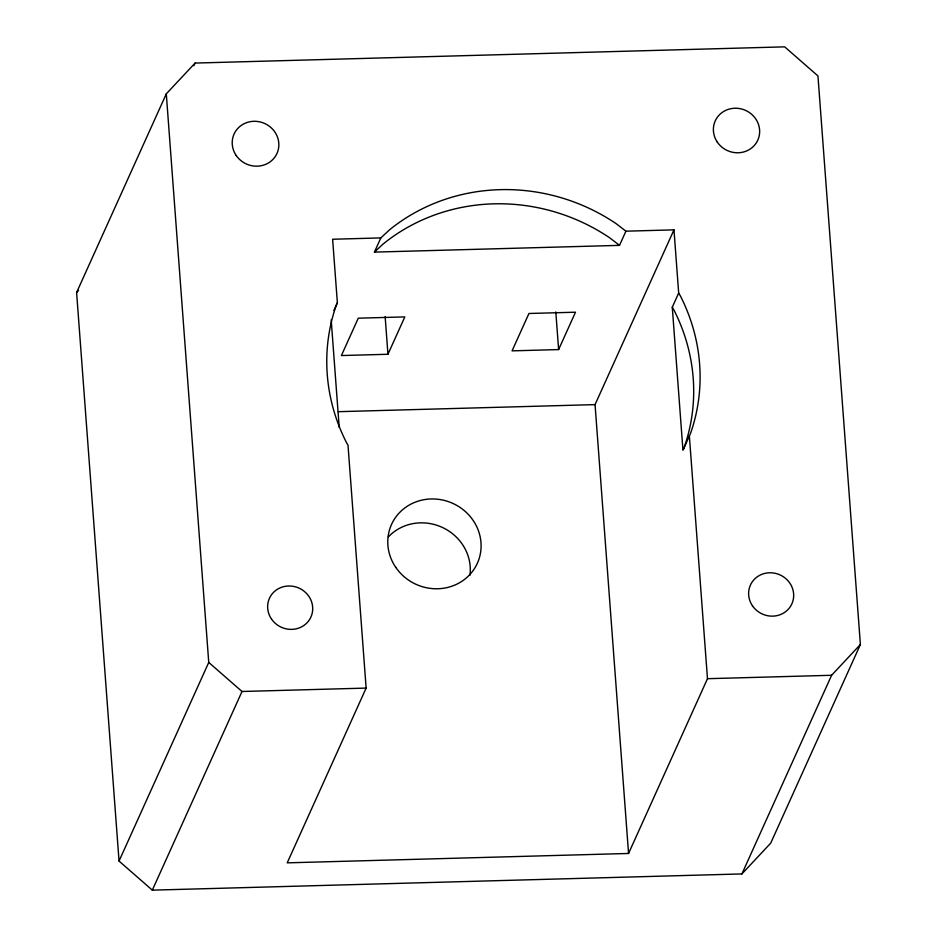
<?xml version="1.0" encoding="UTF-8"?>
<svg xmlns="http://www.w3.org/2000/svg" width="937" height="937" viewBox="0 0 937 937"><rect width="100%" height="100%" fill="white"/><g stroke="black" fill="none" stroke-linecap="round" stroke-linejoin="round"><path stroke-width="1.41" d="M380.832 237.916L332.623 239.251L337.367 302.745L336.289 305.251A188.419 177.831 24.3 0 0 346.549 442.709L348.002 445.145L366.133 688.086L287.226 862.848L628.563 853.466L707.482 678.693L689.363 436.056L690.581 433.245A188.419 177.831 24.3 0 0 680.309 295.787L678.681 293.047L673.972 229.858L625.916 231.181L616.136 223.65A188.419 177.831 24.3 0 0 389.452 229.881L380.832 237.916L374.425 252.112L619.509 245.365L625.916 231.181M683.354 449.315L684.174 447.429A188.419 177.831 24.3 0 0 673.902 309.971L672.274 307.242L678.681 293.047M76.6 292.508L166.294 93.852L195.095 63.072L784.679 46.85L817.954 75.932L860.4 644.492L770.706 843.148L741.905 873.928L152.321 890.15L119.046 861.068L76.6 292.508L78.591 290.388M193.889 65.731L195.095 63.072M333.877 310.475L337.367 302.745M119.046 861.068L208.752 662.424L166.294 93.852M387.953 354.268L404.819 316.905L358.274 318.182L341.408 355.545L387.953 354.268L385.142 316.612M152.321 890.15L242.015 691.494L366.133 688.086M558.628 349.571L575.494 312.208L528.948 313.485L512.07 350.86L558.628 349.571L555.805 311.916M628.563 853.466L595.054 404.62L673.972 229.858M689.363 436.056L682.956 450.252L672.274 307.242M741.905 873.928L831.599 675.284L860.4 644.492M374.425 252.112L383.046 244.077A188.419 177.831 24.3 0 1 609.729 237.834L619.509 245.365M338.327 411.683L595.054 404.62M707.482 678.693L831.599 675.284M208.752 662.424L242.015 691.494M331.183 319.833L339.206 427.366M388.363 536.913A47.108 44.461 24.3 0 1 442.627 527.554A47.108 44.461 24.3 0 1 469.952 575.259M395.801 567.424A47.108 44.461 24.3 0 0 476.418 565.21A47.108 44.461 24.3 0 0 431.079 498.964A47.108 44.461 24.3 0 0 395.801 567.424M271.507 619.064A22.746 21.469 24.3 0 0 310.452 617.998A22.746 21.469 24.3 0 0 288.549 586A22.746 21.469 24.3 0 0 271.507 619.064M752.493 605.841A22.746 21.469 24.3 0 0 791.425 604.763A22.746 21.469 24.3 0 0 769.535 572.776A22.746 21.469 24.3 0 0 752.493 605.841M717.355 142.19A23.366 22.055 24.3 0 0 757.342 141.089A23.366 22.055 24.3 0 0 734.854 108.235A23.366 22.055 24.3 0 0 717.355 142.19M236.218 155.519A23.554 22.23 24.3 0 0 276.52 154.406A23.554 22.23 24.3 0 0 253.857 121.295A23.554 22.23 24.3 0 0 236.218 155.519"/></g></svg>
